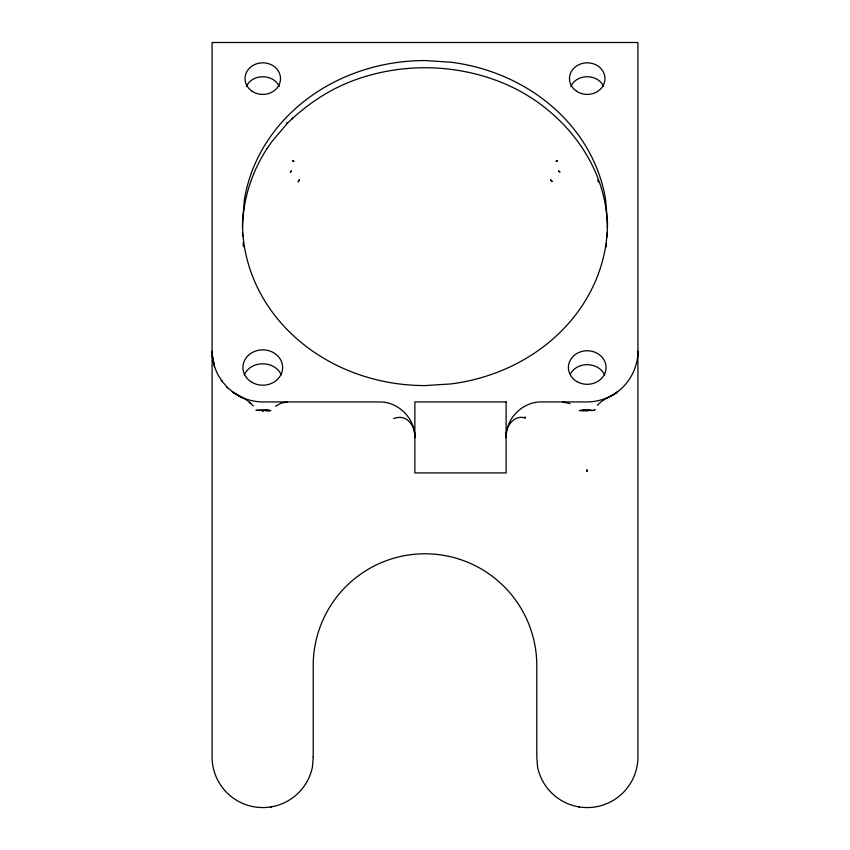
<?xml version="1.0" encoding="UTF-8"?>
<svg xmlns="http://www.w3.org/2000/svg" width="850" height="850" viewBox="0 0 850 850"><rect width="100%" height="100%" fill="white"/><g stroke="black" fill="none" stroke-linecap="round" stroke-linejoin="round"><path stroke-width="1.27" d="M506.111 437.654C505.123 427.104 513.666 414.205 525.502 417.998M265.678 410.763L265.731 409.774L255.956 410.337L270.767 410.603L265.731 409.774L266.464 410.773M253.385 406.024L249.496 402.326M506.111 437.421C505.739 418.444 522.654 401.582 541.599 401.933L587.222 401.933C598.081 401.848 608.919 398.278 617.642 391.797C611.203 396.812 602.756 398.905 597.412 405.354M637.925 351.241C637.957 369.941 626.918 387.951 610.236 396.408M606.146 246.914L606.443 243.185M606.932 237.097L607.314 232.358M506.494 432.99L506.558 432.427M227.651 387.802L221.319 380.407L222.201 381.639L217.6 374.255L214.561 366.902L212.309 356.012L214.625 367.094M594.469 409.615L594.182 410.369L595.159 409.392M246.373 86.583C252.014 73.483 273.541 73.483 279.183 86.583M570.817 86.583C576.459 73.483 597.986 73.483 603.628 86.583M244.354 374.776C250.867 360.145 274.678 360.177 281.191 374.776M570.456 373.841C577.394 361.091 598.761 361.781 604.711 375.116M414.375 432.48L414.481 432.99M267.017 148.623L271.469 142.131L287.576 123.048L286.684 122.868M583.143 410.805L584.269 409.774L593.47 410.454L579.232 410.603L584.269 409.774L585.193 410.794M287.077 123.569C305.012 106.101 325.89 91.524 349.18 82.163C397.396 62.943 452.604 62.943 500.82 82.163C559.799 105.517 607.176 162.701 607.336 227.853M275.591 406.194L281.138 403.187L287.183 401.933M524.45 417.764L525.491 417.254L523.876 417.637M587.222 410.794L589.401 409.721L586.468 410.794M582.133 410.805L584.269 409.774L584.311 410.794M393.678 418.529L396.525 417.786M397.099 417.637C408.393 415.363 415.522 427.773 414.864 437.654M586.543 470.039L587.222 470.05M562.817 401.933L569.957 403.633M267.389 410.784L265.731 409.774L269.577 410.794M249.475 402.581L250.102 402.794M265.731 409.774L268.43 410.784M250.676 403.24L246.16 399.744L232.358 391.797C241.081 398.278 251.919 401.848 262.777 401.933L379.376 401.933C398.321 401.582 415.236 418.444 414.864 437.421M240.89 396.95L239.785 396.366L240.465 396.759M242.208 397.651L241.251 397.078L242.006 397.534M239.764 396.408L232.974 392.254L226.929 387.09M221.808 381.013L222.296 381.565M262.544 410.752L262.873 411.527L262.873 410.752M213.063 360.188L213.881 364.629M212.075 351.241L212.702 359.168M243.472 246.734A182.506 162.509 0 0 1 243.068 242.877M242.643 236.428A182.506 162.509 0 0 1 242.516 232.56M242.516 227.417A182.506 162.509 0 0 1 267.017 148.623M313.214 756.808L312.449 766.944A50.692 50.692 0 0 1 212.075 756.808L212.075 42.5L637.925 42.5L637.925 756.808A50.692 50.692 0 0 1 537.551 766.944L536.786 756.808L536.786 665.55A111.786 111.786 0 0 0 425 553.775A111.786 111.786 0 0 0 313.214 665.55L313.214 756.808M244.354 199.941L242.494 223.072A182.506 162.509 0 0 0 425 385.581L450.978 383.934A182.506 162.509 0 0 0 607.506 223.072L605.646 199.941A182.506 162.509 0 0 0 450.978 62.209L425 60.552A182.506 162.509 0 0 0 244.354 199.941M292.761 117.544L292.389 118.713L292.761 117.544M299.253 179.913L298.254 181.751L299.253 179.913M292.581 160.746L293.781 161.373L292.581 160.746M552.064 181.369L550.747 179.913L552.064 181.369M559.831 171.923L558.588 171.062L559.831 171.923M291.412 171.062L290.371 172.167L291.412 171.062M557.419 160.746L556.219 161.373L557.419 160.746M271.394 806.714L270.704 806.873L271.394 806.714M506.111 401.933L414.864 401.933L414.864 472.908L506.111 472.908L506.111 401.933M579.392 806.873L578.606 806.714L579.296 806.873M587.222 470.422L586.543 470.422L587.222 471.538L587.222 470.422M598.219 179.86L598.368 181.783L598.219 179.86M252.025 91.184A17.744 15.799 0 0 0 280.373 80.623A17.744 15.799 0 0 0 255.924 64.037A17.744 15.799 0 0 0 252.025 91.184M576.47 91.184A17.744 15.799 0 0 0 604.828 80.623A17.744 15.799 0 0 0 580.38 64.037A17.744 15.799 0 0 0 576.47 91.184M577.118 381.692A18.849 16.788 0 0 0 606.05 368.241A18.849 16.788 0 0 0 578.499 352.654A18.849 16.788 0 0 0 577.118 381.692M252.131 382.447A19.848 17.669 0 0 0 282.604 368.273A19.848 17.669 0 0 0 253.587 351.858A19.848 17.669 0 0 0 252.131 382.447"/></g></svg>
